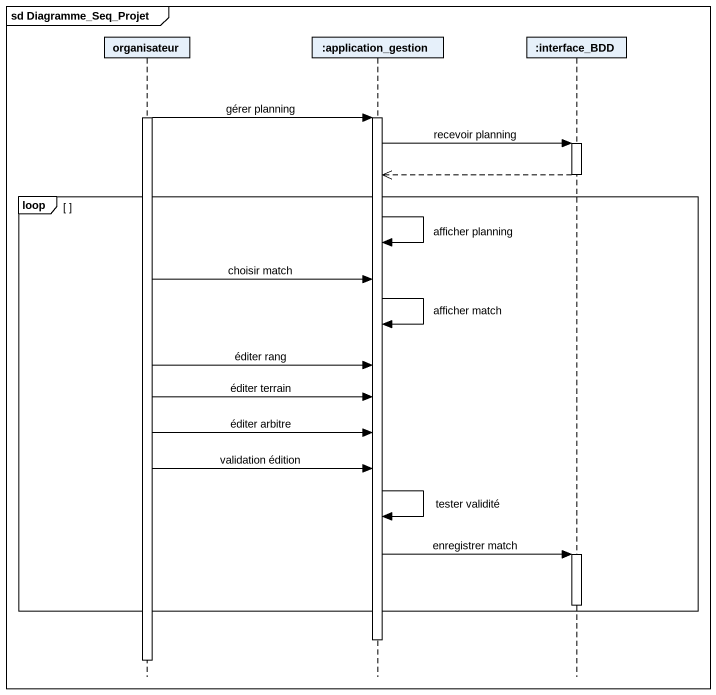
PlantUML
@startuml
mainframe sd Diagramme_Seq_Projet
hide footbox
participant organisateur
participant ":application_gestion" as application_gestion
participant ":interface_BDD" as interface_BDD

activate organisateur
organisateur -> application_gestion : gérer planning
activate application_gestion
application_gestion -> interface_BDD : recevoir planning
activate interface_BDD
interface_BDD -->> application_gestion
deactivate interface_BDD
loop
  application_gestion -> application_gestion : afficher planning
  organisateur -> application_gestion : choisir match
  application_gestion -> application_gestion : afficher match
  organisateur -> application_gestion : éditer rang
  organisateur -> application_gestion : éditer terrain
  organisateur -> application_gestion : éditer arbitre
  organisateur -> application_gestion : validation édition
  application_gestion -> application_gestion : tester validité
  application_gestion -> interface_BDD : enregistrer match
  activate interface_BDD
  deactivate interface_BDD
end
deactivate application_gestion
deactivate organisateur
@enduml
